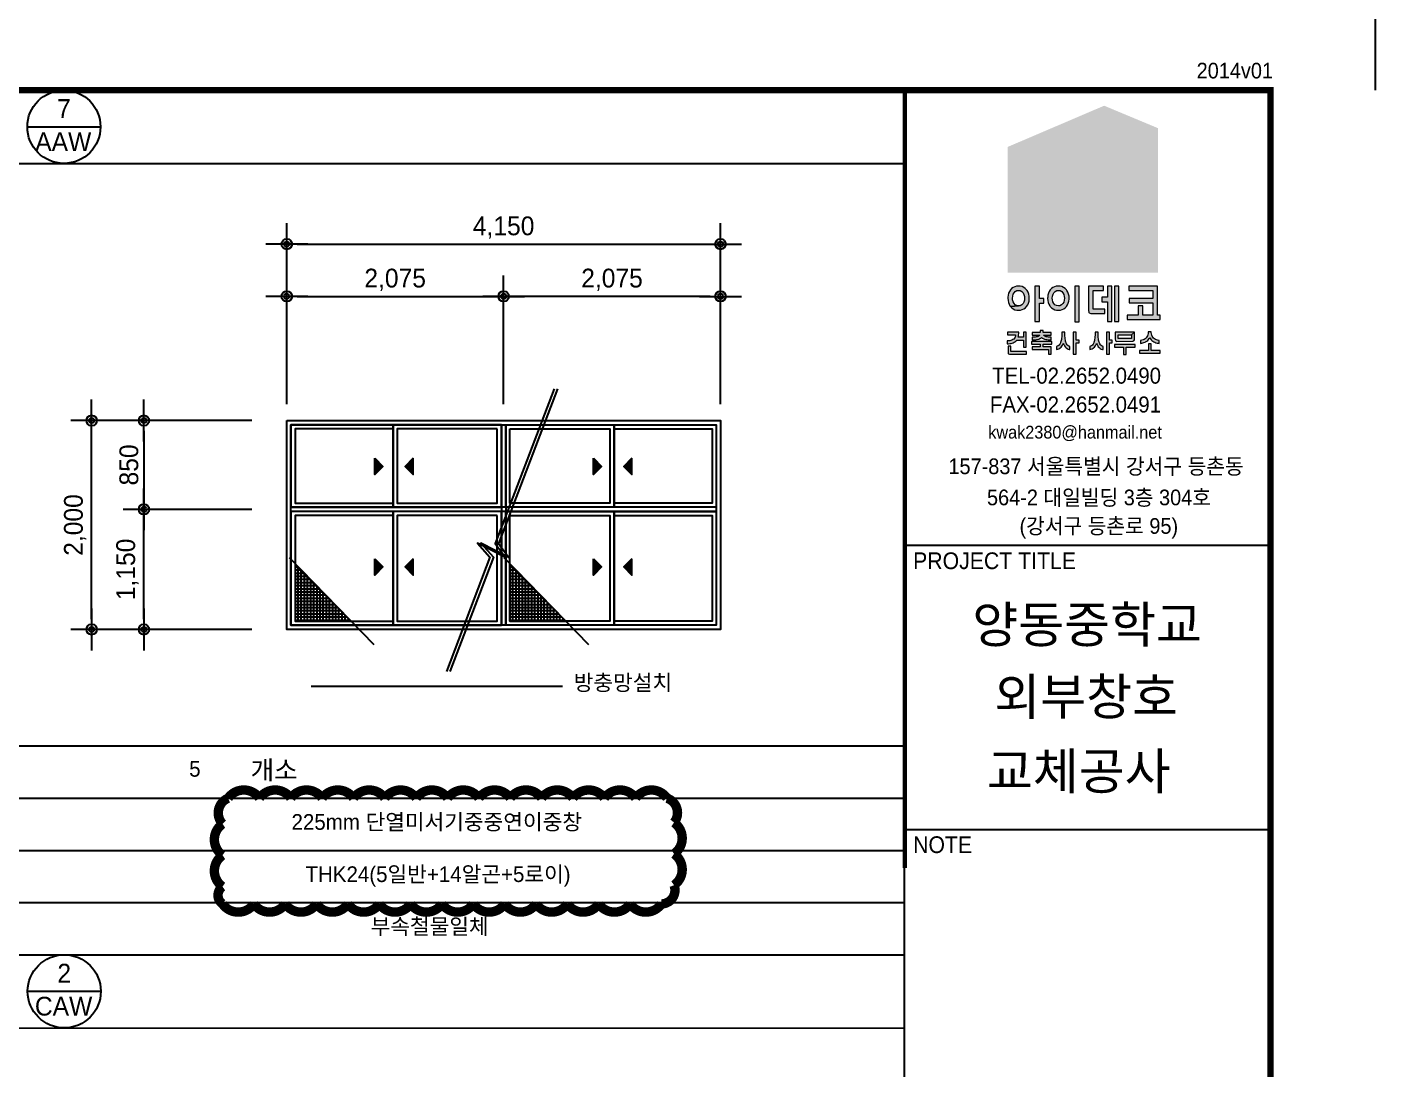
# Model space of a CAD drawing. Header units: millimetres. Extents: x 10934253 to 10976253, y -1872329 to -1812929.
# Drawn here: x 10963354 to 10976253, y -1853199 to -1843223 of the extents above; entities that cross this region are included whole.
import ezdxf
from ezdxf.enums import TextEntityAlignment as Align

# ---------------------------------------------------------------- set-up
doc = ezdxf.new("R2010")
doc.units = ezdxf.units.MM
doc.header["$LTSCALE"] = 50
doc.header["$MEASUREMENT"] = 0
doc.header["$PDSIZE"] = -10
doc.layers.get('0').update_dxf_attribs({"linetype": 'CONTINUOUS'})
doc.layers.get('Defpoints').update_dxf_attribs({"linetype": 'CONTINUOUS'})
doc.layers.add('$TD_AUDIT_GENERATED_(3A5E2)', color=2, linetype='CONTINUOUS', plot=False)
for name, color, linetype in [('$TD_AUDIT_GENERATED_(A0)', 3, 'CONTINUOUS'), ('$TD_AUDIT_GENERATED_(A3)', 4, 'CONTINUOUS'), ('DIM', 3, 'CONTINUOUS'), ('ELE', 6, 'CONTINUOUS'), ('HAT', 8, 'CONTINUOUS'), ('TEX', 3, 'CONTINUOUS'), ('WAL', 3, 'CONTINUOUS'), ('WID', 4, 'CONTINUOUS')]:
    doc.layers.add(name, color=color, linetype=linetype)
doc.styles.add('$TD_AUDIT_GENERATED_(3A)', font='H2GTRE.TTF')
doc.styles.add('$TD_AUDIT_GENERATED_(A1)', font='')
doc.styles.get('$TD_AUDIT_GENERATED_(A1)').set_extended_font_data('08SeoulNamsan EB')
doc.dimstyles.new('$TD_AUDIT_GENERATED_(39)', dxfattribs={"dimtxt": 2.5, "dimasz": 1, "dimexe": 2, "dimexo": 1, "dimgap": 1.2, "dimtad": 1, "dimdec": 0, "dimzin": 0, "dimdsep": 46, "dimlunit": 6, "dimtxsty": '$TD_AUDIT_GENERATED_(3A)', "dimblk": 'DIMDOT', "dimcen": 3, "dimclrd": 7, "dimclre": 7, "dimclrt": 4, "dimadec": 0, "dimazin": 0, "dimtfac": 1, "dimtdec": 0, "dimtix": 1, "dimtmove": 2, "dimatfit": 3, "dimldrblk": 'DOT', "dimfxl": 1, "dimtolj": 1, "dimtzin": 0, "dimarcsym": 0})

# ---------------------------------------------------------------- blocks, each defined once
blk = doc.blocks.new('ideco-2014v01')
at = {"layer": '$TD_AUDIT_GENERATED_(A3)'}
for color, points in [(20, [(394.08, 283.52), (384.84, 279.57), (384.84, 270.81), (394.08, 273.23)]), (70, [(399.23, 281.37), (394.08, 283.52), (394.08, 273.23), (399.23, 274.58)]), (50, [(399.23, 274.58), (394.08, 273.23), (384.84, 270.81), (384.84, 267.55), (399.23, 267.55)]), (256, [(386.53, 266.02), (386.39, 266.13), (386.23, 266.2), (386.06, 266.24), (385.89, 266.25), (385.69, 266.24), (385.52, 266.19), (385.36, 266.12), (385.22, 266.01), (385.12, 265.89), (385.02, 265.74), (384.94, 265.57), (384.89, 265.39), (384.87, 265.19), (384.86, 265.09), (384.88, 264.88), (384.92, 264.69), (384.98, 264.52), (385.07, 264.36), (385.12, 264.3), (385.89, 264.35), (385.71, 264.38), (385.56, 264.46), (385.46, 264.58), (385.37, 264.75), (385.32, 264.93), (385.31, 265.09), (385.33, 265.29), (385.38, 265.47), (385.46, 265.6), (385.58, 265.74), (385.74, 265.82), (385.89, 265.84), (386.06, 265.82), (386.21, 265.73), (386.33, 265.6), (386.41, 265.44), (386.46, 265.25), (386.47, 265.09), (386.45, 264.89), (386.4, 264.7), (386.33, 264.58), (386.2, 264.45), (386.04, 264.37), (385.89, 264.35), (385.12, 264.3), (385.24, 264.16), (385.38, 264.06), (385.54, 263.99), (385.72, 263.95), (385.89, 263.94), (386.08, 263.95), (386.25, 264), (386.41, 264.08), (386.55, 264.18), (386.66, 264.3), (386.77, 264.45), (386.84, 264.62), (386.89, 264.8), (386.92, 265), (386.92, 265.09), (386.9, 265.3), (386.87, 265.49), (386.8, 265.66), (386.71, 265.82), (386.66, 265.89)]), (256, [(387.88, 264.63), (388.32, 264.63), (388.32, 265.05), (387.88, 265.05), (387.88, 266.25), (387.45, 266.25), (387.45, 262.86), (387.88, 262.86)]), (256, [(391.69, 266.25), (391.26, 266.25), (391.26, 262.83), (391.69, 262.83)]), (256, [(394.13, 264.04), (393.02, 264.04), (393.02, 265.84), (394.01, 265.84), (394.01, 266.25), (392.58, 266.25), (392.58, 263.94), (392.61, 263.74), (392.64, 263.69), (392.8, 263.63), (392.83, 263.63), (394.13, 263.63)]), (256, [(394.81, 266.25), (394.39, 266.25), (394.39, 265.18), (393.86, 265.18), (393.86, 264.76), (394.39, 264.76), (394.39, 262.86), (394.81, 262.86)]), (256, [(395.5, 266.25), (395.08, 266.25), (395.08, 262.86), (395.5, 262.86)]), (256, [(399.43, 263.47), (399.18, 263.47), (399.18, 266.25), (396.45, 266.25), (396.45, 265.84), (398.75, 265.84), (398.75, 265.08), (396.47, 265.08), (396.47, 264.66), (398.75, 264.66), (398.75, 263.47), (397.78, 263.47), (397.78, 264.37), (397.34, 264.37), (397.34, 263.47), (396.28, 263.47), (396.28, 263.05), (399.43, 263.05)]), (256, [(388.39, 261.45), (388.31, 261.51), (388.29, 261.55), (389.02, 261.55), (389.02, 261.8), (388.26, 261.8), (388.26, 262), (387.95, 262), (387.95, 261.8), (387.19, 261.8), (387.19, 261.55), (387.91, 261.55), (387.86, 261.48), (387.76, 261.43), (387.67, 261.4), (387.58, 261.39), (387.47, 261.37), (387.35, 261.36), (387.22, 261.36), (387.19, 261.36), (387.19, 261.1), (387.32, 261.11), (387.44, 261.11), (387.55, 261.12), (387.65, 261.14), (387.68, 261.14), (387.82, 261.17), (387.93, 261.22), (388.03, 261.27), (388.1, 261.33), (388.1, 261.34), (388.17, 261.27), (388.26, 261.22), (388.37, 261.18), (388.51, 261.14), (388.51, 261.14), (388.61, 261.13), (388.72, 261.11), (388.84, 261.11), (388.97, 261.1), (389.02, 261.1), (389.02, 261.36), (388.88, 261.36), (388.76, 261.37), (388.65, 261.38), (388.55, 261.4), (388.53, 261.4)]), (256, [(398.89, 261.2), (398.81, 261.27), (398.8, 261.28), (398.73, 261.36), (398.67, 261.46), (398.63, 261.56), (398.6, 261.68), (398.59, 261.81), (398.59, 261.86), (398.29, 261.86), (398.28, 261.72), (398.26, 261.6), (398.22, 261.49), (398.17, 261.39), (398.1, 261.3), (398.08, 261.28), (398, 261.21), (397.91, 261.15), (397.8, 261.11), (397.69, 261.08), (397.56, 261.05), (397.55, 261.05), (397.55, 260.77), (397.67, 260.78), (397.78, 260.81), (397.89, 260.85), (397.99, 260.89), (398.05, 260.92), (398.15, 260.98), (398.25, 261.06), (398.33, 261.14), (398.4, 261.23), (398.44, 261.31), (398.5, 261.21), (398.57, 261.12), (398.65, 261.04), (398.75, 260.97), (398.83, 260.92), (398.93, 260.87), (399.03, 260.83), (399.15, 260.8), (399.26, 260.78), (399.33, 260.77), (399.33, 261.05), (399.2, 261.07), (399.09, 261.11), (398.98, 261.15)]), (256, [(386.63, 261.85), (386.36, 261.85), (386.36, 261.35), (385.86, 261.35), (385.89, 261.45), (385.9, 261.58), (385.91, 261.71), (385.91, 261.85), (384.83, 261.85), (384.83, 261.59), (385.61, 261.59), (385.6, 261.47), (385.57, 261.35), (385.51, 261.26), (385.43, 261.18), (385.35, 261.13), (385.26, 261.09), (385.16, 261.05), (385.04, 261.02), (384.91, 261.01), (384.8, 261), (384.8, 260.72), (384.94, 260.73), (385.06, 260.75), (385.18, 260.77), (385.29, 260.8), (385.39, 260.83), (385.48, 260.88), (385.53, 260.91), (385.62, 260.97), (385.7, 261.05), (385.73, 261.09), (386.36, 261.09), (386.36, 260.41), (386.63, 260.41)]), (256, [(389.09, 260.94), (387.12, 260.94), (387.12, 260.68), (387.97, 260.68), (387.97, 260.44), (387.19, 260.44), (387.19, 260.18), (388.74, 260.18), (388.74, 259.72), (389.02, 259.72), (389.02, 260.44), (388.23, 260.44), (388.23, 260.68), (389.09, 260.68)]), (256, [(390.37, 261.09), (390.35, 261.2), (390.34, 261.33), (390.33, 261.46), (390.32, 261.61), (390.32, 261.76), (390.32, 261.85), (390.03, 261.85), (390.03, 261.69), (390.03, 261.54), (390.02, 261.4), (390, 261.27), (389.99, 261.15), (389.97, 261.04), (389.94, 260.94), (389.91, 260.85), (389.9, 260.81), (389.84, 260.69), (389.77, 260.6), (389.68, 260.53), (389.59, 260.49), (389.53, 260.47), (389.53, 260.17), (389.64, 260.2), (389.74, 260.24), (389.84, 260.3), (389.88, 260.34), (389.97, 260.42), (390.04, 260.51), (390.1, 260.61), (390.15, 260.73), (390.17, 260.77), (390.22, 260.65), (390.28, 260.54), (390.34, 260.44), (390.42, 260.36), (390.44, 260.34), (390.53, 260.27), (390.63, 260.22), (390.74, 260.18), (390.81, 260.17), (390.81, 260.47), (390.71, 260.5), (390.62, 260.56), (390.54, 260.64), (390.48, 260.74), (390.45, 260.81), (390.42, 260.89), (390.39, 260.99)]), (256, [(391.4, 260.83), (391.68, 260.83), (391.68, 261.09), (391.4, 261.09), (391.4, 261.85), (391.13, 261.85), (391.13, 259.72), (391.4, 259.72)]), (256, [(393.63, 260.81), (393.6, 260.89), (393.57, 260.99), (393.55, 261.09), (393.53, 261.2), (393.52, 261.33), (393.51, 261.46), (393.5, 261.61), (393.5, 261.76), (393.5, 261.85), (393.21, 261.85), (393.21, 261.69), (393.21, 261.54), (393.2, 261.4), (393.18, 261.27), (393.17, 261.15), (393.15, 261.04), (393.12, 260.94), (393.1, 260.85), (393.08, 260.81), (393.02, 260.69), (392.95, 260.6), (392.87, 260.53), (392.77, 260.49), (392.71, 260.47), (392.71, 260.17), (392.82, 260.2), (392.92, 260.24), (393.02, 260.3), (393.06, 260.34), (393.15, 260.42), (393.22, 260.51), (393.28, 260.61), (393.34, 260.73), (393.35, 260.77), (393.4, 260.65), (393.46, 260.54), (393.52, 260.44), (393.6, 260.36), (393.62, 260.34), (393.71, 260.27), (393.81, 260.22), (393.92, 260.18), (393.99, 260.17), (393.99, 260.47), (393.89, 260.5), (393.8, 260.56), (393.72, 260.64), (393.66, 260.74)]), (256, [(394.58, 260.83), (394.86, 260.83), (394.86, 261.09), (394.58, 261.09), (394.58, 261.85), (394.31, 261.85), (394.31, 259.72), (394.58, 259.72)]), (256, [(397.04, 260.67), (395.07, 260.67), (395.07, 260.41), (395.92, 260.41), (395.92, 259.71), (396.19, 259.71), (396.19, 260.41), (397.04, 260.41)]), (256, [(396.97, 261.85), (396.7, 261.59), (396.7, 261.22), (395.41, 261.22), (395.41, 261.59), (396.7, 261.59), (396.97, 261.85), (395.14, 261.85), (395.14, 261.16), (395.16, 261.04), (395.18, 261.01), (395.28, 260.96), (395.3, 260.96), (396.81, 260.97), (396.92, 261), (396.93, 261.01), (396.97, 261.11), (396.97, 261.16)]), (256, [(399.43, 260.1), (398.57, 260.1), (398.57, 260.73), (398.31, 260.73), (398.31, 260.1), (397.46, 260.1), (397.46, 259.84), (399.43, 259.84)]), (256, [(386.65, 260), (385.16, 260), (385.16, 260.5), (384.89, 260.5), (384.89, 259.93), (384.91, 259.8), (384.93, 259.78), (385.03, 259.74), (385.05, 259.74), (386.65, 259.74)])]:
    blk.add_hatch(color=color, dxfattribs=at).paths.add_polyline_path(points)
h = blk.add_hatch(color=256, dxfattribs=at)
h.paths.add_polyline_path([(390.47, 264.3), (390.57, 264.45), (390.65, 264.62), (390.7, 264.8), (390.73, 265), (390.73, 265.09), (390.72, 265.3), (390.68, 265.49), (390.61, 265.66), (390.52, 265.82), (390.47, 265.89), (390.35, 266.02), (390.2, 266.13), (390.04, 266.2), (389.87, 266.24), (389.7, 266.25), (389.5, 266.24), (389.33, 266.19), (389.17, 266.12), (389.03, 266.01), (388.93, 265.89), (388.83, 265.74), (388.75, 265.57), (388.7, 265.39), (388.68, 265.19), (388.67, 265.09), (388.69, 264.88), (388.73, 264.69), (388.79, 264.52), (388.88, 264.36), (388.93, 264.3), (389.05, 264.16), (389.19, 264.06), (389.35, 263.99), (389.53, 263.95), (389.7, 263.94), (389.89, 263.95), (390.06, 264), (390.22, 264.08), (390.36, 264.18)])
h.paths.add_polyline_path([(389.85, 264.37), (389.7, 264.35), (389.52, 264.38), (389.37, 264.46), (389.27, 264.58), (389.18, 264.75), (389.13, 264.93), (389.12, 265.09), (389.14, 265.29), (389.19, 265.47), (389.27, 265.6), (389.39, 265.74), (389.55, 265.82), (389.7, 265.84), (389.87, 265.82), (390.02, 265.73), (390.14, 265.6), (390.22, 265.44), (390.27, 265.25), (390.29, 265.09), (390.27, 264.89), (390.21, 264.7), (390.14, 264.58), (390.01, 264.45)], flags=16)
at = {"layer": '$TD_AUDIT_GENERATED_(A3)', "color": 7, "lineweight": 0}
for p, q in [((385.02, 265.74), (384.94, 265.57)), ((385.12, 265.89), (385.02, 265.74)), ((385.22, 266.01), (385.12, 265.89)), ((385.36, 266.12), (385.22, 266.01)), ((385.52, 266.19), (385.36, 266.12)), ((385.46, 265.6), (385.58, 265.74)), ((385.69, 266.24), (385.52, 266.19)), ((385.58, 265.74), (385.74, 265.82)), ((385.89, 266.25), (385.69, 266.24)), ((385.74, 265.82), (385.89, 265.84)), ((386.06, 266.24), (385.89, 266.25)), ((385.89, 265.84), (386.06, 265.82)), ((386.23, 266.2), (386.06, 266.24)), ((386.06, 265.82), (386.21, 265.73)), ((386.21, 265.73), (386.33, 265.6)), ((386.39, 266.13), (386.23, 266.2)), ((386.53, 266.02), (386.39, 266.13)), ((386.66, 265.89), (386.53, 266.02)), ((386.71, 265.82), (386.66, 265.89)), ((386.8, 265.66), (386.71, 265.82)), ((387.88, 266.25), (387.45, 266.25)), ((387.45, 266.25), (387.45, 262.86)), ((387.88, 265.05), (387.88, 266.25)), ((388.83, 265.74), (388.75, 265.57)), ((388.93, 265.89), (388.83, 265.74)), ((389.03, 266.01), (388.93, 265.89)), ((389.17, 266.12), (389.03, 266.01)), ((389.33, 266.19), (389.17, 266.12)), ((389.27, 265.6), (389.39, 265.74)), ((389.5, 266.24), (389.33, 266.19)), ((389.39, 265.74), (389.55, 265.82)), ((389.7, 266.25), (389.5, 266.24)), ((389.55, 265.82), (389.7, 265.84)), ((389.87, 266.24), (389.7, 266.25)), ((389.7, 265.84), (389.87, 265.82)), ((390.04, 266.2), (389.87, 266.24)), ((389.87, 265.82), (390.02, 265.73)), ((390.02, 265.73), (390.14, 265.6)), ((390.2, 266.13), (390.04, 266.2)), ((390.35, 266.02), (390.2, 266.13)), ((390.47, 265.89), (390.35, 266.02)), ((390.52, 265.82), (390.47, 265.89)), ((390.61, 265.66), (390.52, 265.82)), ((391.69, 266.25), (391.26, 266.25)), ((391.26, 266.25), (391.26, 262.83)), ((391.69, 262.83), (391.69, 266.25)), ((394.01, 266.25), (392.58, 266.25)), ((392.58, 266.25), (392.58, 263.94)), ((393.02, 264.04), (393.02, 265.84)), ((393.02, 265.84), (394.01, 265.84)), ((394.01, 265.84), (394.01, 266.25)), ((394.81, 266.25), (394.39, 266.25)), ((394.39, 266.25), (394.39, 265.18)), ((394.81, 262.86), (394.81, 266.25)), ((395.5, 266.25), (395.08, 266.25)), ((395.08, 266.25), (395.08, 262.86)), ((395.5, 262.86), (395.5, 266.25)), ((399.18, 266.25), (396.45, 266.25)), ((396.45, 266.25), (396.45, 265.84)), ((396.45, 265.84), (398.75, 265.84)), ((398.75, 265.84), (398.75, 265.08)), ((399.18, 263.47), (399.18, 266.25)), ((384.87, 265.19), (384.86, 265.09)), ((384.86, 265.09), (384.88, 264.88)), ((384.89, 265.39), (384.87, 265.19)), ((384.88, 264.88), (384.92, 264.69)), ((384.94, 265.57), (384.89, 265.39)), ((384.92, 264.69), (384.98, 264.52)), ((384.98, 264.52), (385.07, 264.36)), ((385.31, 265.09), (385.33, 265.29)), ((385.32, 264.93), (385.31, 265.09)), ((385.37, 264.75), (385.32, 264.93)), ((385.33, 265.29), (385.38, 265.47)), ((385.46, 264.58), (385.37, 264.75)), ((385.38, 265.47), (385.46, 265.6)), ((385.56, 264.46), (385.46, 264.58)), ((385.71, 264.38), (385.56, 264.46)), ((386.2, 264.45), (386.04, 264.37)), ((386.33, 264.58), (386.2, 264.45)), ((386.33, 265.6), (386.41, 265.44)), ((386.4, 264.7), (386.33, 264.58)), ((386.45, 264.89), (386.4, 264.7)), ((386.41, 265.44), (386.46, 265.25)), ((386.47, 265.09), (386.45, 264.89)), ((386.46, 265.25), (386.47, 265.09)), ((386.66, 264.3), (386.77, 264.45)), ((386.77, 264.45), (386.84, 264.62)), ((386.87, 265.49), (386.8, 265.66)), ((386.84, 264.62), (386.89, 264.8)), ((386.9, 265.3), (386.87, 265.49)), ((386.89, 264.8), (386.92, 265)), ((386.92, 265.09), (386.9, 265.3)), ((386.92, 265), (386.92, 265.09)), ((388.32, 265.05), (387.88, 265.05)), ((387.88, 262.86), (387.88, 264.63)), ((387.88, 264.63), (388.32, 264.63)), ((388.32, 264.63), (388.32, 265.05)), ((388.68, 265.19), (388.67, 265.09)), ((388.67, 265.09), (388.69, 264.88)), ((388.7, 265.39), (388.68, 265.19)), ((388.69, 264.88), (388.73, 264.69)), ((388.75, 265.57), (388.7, 265.39)), ((388.73, 264.69), (388.79, 264.52)), ((388.79, 264.52), (388.88, 264.36)), ((389.12, 265.09), (389.14, 265.29)), ((389.13, 264.93), (389.12, 265.09)), ((389.18, 264.75), (389.13, 264.93)), ((389.14, 265.29), (389.19, 265.47)), ((389.27, 264.58), (389.18, 264.75)), ((389.19, 265.47), (389.27, 265.6)), ((389.37, 264.46), (389.27, 264.58)), ((389.52, 264.38), (389.37, 264.46)), ((390.01, 264.45), (389.85, 264.37)), ((390.14, 264.58), (390.01, 264.45)), ((390.14, 265.6), (390.22, 265.44)), ((390.21, 264.7), (390.14, 264.58)), ((390.27, 264.89), (390.21, 264.7)), ((390.22, 265.44), (390.27, 265.25)), ((390.27, 265.25), (390.29, 265.09)), ((390.29, 265.09), (390.27, 264.89)), ((390.47, 264.3), (390.57, 264.45)), ((390.57, 264.45), (390.65, 264.62)), ((390.68, 265.49), (390.61, 265.66)), ((390.65, 264.62), (390.7, 264.8)), ((390.72, 265.3), (390.68, 265.49)), ((390.7, 264.8), (390.73, 265)), ((390.73, 265.09), (390.72, 265.3)), ((390.73, 265), (390.73, 265.09)), ((394.39, 265.18), (393.86, 265.18)), ((393.86, 265.18), (393.86, 264.76)), ((393.86, 264.76), (394.39, 264.76)), ((394.39, 264.76), (394.39, 262.86)), ((398.75, 265.08), (396.47, 265.08)), ((396.47, 265.08), (396.47, 264.66)), ((396.47, 264.66), (398.75, 264.66)), ((398.75, 264.66), (398.75, 263.47)), ((385.07, 264.36), (385.12, 264.3)), ((385.89, 264.35), (385.12, 264.3)), ((385.12, 264.3), (385.89, 264.35)), ((385.12, 264.3), (385.24, 264.16)), ((385.24, 264.16), (385.38, 264.06)), ((385.38, 264.06), (385.54, 263.99)), ((385.54, 263.99), (385.72, 263.95)), ((385.89, 264.35), (385.71, 264.38)), ((385.72, 263.95), (385.89, 263.94)), ((386.04, 264.37), (385.89, 264.35)), ((385.89, 263.94), (386.08, 263.95)), ((386.08, 263.95), (386.25, 264)), ((386.25, 264), (386.41, 264.08)), ((386.41, 264.08), (386.55, 264.18)), ((386.55, 264.18), (386.66, 264.3)), ((388.88, 264.36), (388.93, 264.3)), ((388.93, 264.3), (389.05, 264.16)), ((389.05, 264.16), (389.19, 264.06)), ((389.19, 264.06), (389.35, 263.99)), ((389.35, 263.99), (389.53, 263.95)), ((389.7, 264.35), (389.52, 264.38)), ((389.53, 263.95), (389.7, 263.94)), ((389.85, 264.37), (389.7, 264.35)), ((389.7, 263.94), (389.89, 263.95)), ((389.89, 263.95), (390.06, 264)), ((390.06, 264), (390.22, 264.08)), ((390.22, 264.08), (390.36, 264.18)), ((390.36, 264.18), (390.47, 264.3)), ((392.58, 263.94), (392.61, 263.74)), ((392.61, 263.74), (392.64, 263.69)), ((392.64, 263.69), (392.8, 263.63)), ((392.8, 263.63), (392.83, 263.63)), ((392.83, 263.63), (394.13, 263.63)), ((394.13, 264.04), (393.02, 264.04)), ((394.13, 263.63), (394.13, 264.04)), ((397.34, 263.47), (396.28, 263.47)), ((396.28, 263.47), (396.28, 263.05)), ((397.78, 264.37), (397.34, 264.37)), ((397.34, 264.37), (397.34, 263.47)), ((397.78, 263.47), (397.78, 264.37)), ((398.75, 263.47), (397.78, 263.47)), ((399.43, 263.47), (399.18, 263.47)), ((399.43, 263.05), (399.43, 263.47)), ((387.45, 262.86), (387.88, 262.86)), ((388.26, 262), (387.95, 262)), ((387.95, 262), (387.95, 261.8)), ((388.26, 261.8), (388.26, 262)), ((391.26, 262.83), (391.69, 262.83)), ((394.39, 262.86), (394.81, 262.86)), ((395.08, 262.86), (395.5, 262.86)), ((396.28, 263.05), (399.43, 263.05)), ((398.29, 261.86), (398.28, 261.72)), ((398.59, 261.86), (398.29, 261.86)), ((398.59, 261.81), (398.59, 261.86)), ((384.91, 261.01), (384.8, 261)), ((384.8, 261), (384.8, 260.72)), ((384.8, 260.72), (384.94, 260.73)), ((385.91, 261.85), (384.83, 261.85)), ((384.83, 261.85), (384.83, 261.59)), ((384.83, 261.59), (385.61, 261.59)), ((385.04, 261.02), (384.91, 261.01)), ((384.94, 260.73), (385.06, 260.75)), ((385.16, 261.05), (385.04, 261.02)), ((385.06, 260.75), (385.18, 260.77)), ((385.26, 261.09), (385.16, 261.05)), ((385.18, 260.77), (385.29, 260.8)), ((385.35, 261.13), (385.26, 261.09)), ((385.29, 260.8), (385.39, 260.83)), ((385.43, 261.18), (385.35, 261.13)), ((385.39, 260.83), (385.48, 260.88)), ((385.51, 261.26), (385.43, 261.18)), ((385.48, 260.88), (385.53, 260.91)), ((385.57, 261.35), (385.51, 261.26)), ((385.53, 260.91), (385.62, 260.97)), ((385.6, 261.47), (385.57, 261.35)), ((385.61, 261.59), (385.6, 261.47)), ((385.62, 260.97), (385.7, 261.05)), ((385.7, 261.05), (385.73, 261.09)), ((385.73, 261.09), (386.36, 261.09)), ((385.86, 261.35), (385.89, 261.45)), ((386.36, 261.35), (385.86, 261.35)), ((385.89, 261.45), (385.9, 261.58)), ((385.9, 261.58), (385.91, 261.71)), ((385.91, 261.71), (385.91, 261.85)), ((386.63, 261.85), (386.36, 261.85)), ((386.36, 261.85), (386.36, 261.35)), ((386.36, 261.09), (386.36, 260.41)), ((386.63, 260.41), (386.63, 261.85)), ((389.09, 260.94), (387.12, 260.94)), ((387.12, 260.94), (387.12, 260.68)), ((387.12, 260.68), (387.97, 260.68)), ((387.95, 261.8), (387.19, 261.8)), ((387.19, 261.8), (387.19, 261.55)), ((387.19, 261.55), (387.91, 261.55)), ((387.22, 261.36), (387.19, 261.36)), ((387.19, 261.36), (387.19, 261.1)), ((387.19, 261.1), (387.32, 261.11)), ((387.35, 261.36), (387.22, 261.36)), ((387.32, 261.11), (387.44, 261.11)), ((387.47, 261.37), (387.35, 261.36)), ((387.44, 261.11), (387.55, 261.12)), ((387.58, 261.39), (387.47, 261.37)), ((387.55, 261.12), (387.65, 261.14)), ((387.67, 261.4), (387.58, 261.39)), ((387.65, 261.14), (387.68, 261.14)), ((387.76, 261.43), (387.67, 261.4)), ((387.68, 261.14), (387.82, 261.17)), ((387.86, 261.48), (387.76, 261.43)), ((387.82, 261.17), (387.93, 261.22)), ((387.91, 261.55), (387.86, 261.48)), ((387.93, 261.22), (388.03, 261.27)), ((387.97, 260.68), (387.97, 260.44)), ((388.03, 261.27), (388.1, 261.33)), ((388.1, 261.34), (388.17, 261.27)), ((388.1, 261.33), (388.1, 261.34)), ((388.17, 261.27), (388.26, 261.22)), ((388.23, 260.44), (388.23, 260.68)), ((388.23, 260.68), (389.09, 260.68)), ((389.02, 261.8), (388.26, 261.8)), ((388.26, 261.22), (388.37, 261.18)), ((388.31, 261.51), (388.29, 261.55)), ((388.29, 261.55), (389.02, 261.55)), ((388.39, 261.45), (388.31, 261.51)), ((388.37, 261.18), (388.51, 261.14)), ((388.53, 261.4), (388.39, 261.45)), ((388.51, 261.14), (388.51, 261.14)), ((388.51, 261.14), (388.61, 261.13)), ((388.55, 261.4), (388.53, 261.4)), ((388.65, 261.38), (388.55, 261.4)), ((388.61, 261.13), (388.72, 261.11)), ((388.76, 261.37), (388.65, 261.38)), ((388.72, 261.11), (388.84, 261.11)), ((388.88, 261.36), (388.76, 261.37)), ((388.84, 261.11), (388.97, 261.1)), ((389.02, 261.36), (388.88, 261.36)), ((388.97, 261.1), (389.02, 261.1)), ((389.02, 261.55), (389.02, 261.8)), ((389.02, 261.1), (389.02, 261.36)), ((389.09, 260.68), (389.09, 260.94)), ((389.77, 260.6), (389.68, 260.53)), ((389.84, 260.69), (389.77, 260.6)), ((389.9, 260.81), (389.84, 260.69)), ((389.91, 260.85), (389.9, 260.81)), ((389.94, 260.94), (389.91, 260.85)), ((389.97, 261.04), (389.94, 260.94)), ((389.99, 261.15), (389.97, 261.04)), ((390, 261.27), (389.99, 261.15)), ((390.02, 261.4), (390, 261.27)), ((390.03, 261.54), (390.02, 261.4)), ((390.32, 261.85), (390.03, 261.85)), ((390.03, 261.85), (390.03, 261.69)), ((390.03, 261.69), (390.03, 261.54)), ((390.04, 260.51), (390.1, 260.61)), ((390.1, 260.61), (390.15, 260.73)), ((390.15, 260.73), (390.17, 260.77)), ((390.17, 260.77), (390.22, 260.65)), ((390.22, 260.65), (390.28, 260.54)), ((390.32, 261.76), (390.32, 261.85)), ((390.32, 261.61), (390.32, 261.76)), ((390.33, 261.46), (390.32, 261.61)), ((390.34, 261.33), (390.33, 261.46)), ((390.35, 261.2), (390.34, 261.33)), ((390.37, 261.09), (390.35, 261.2)), ((390.39, 260.99), (390.37, 261.09)), ((390.42, 260.89), (390.39, 260.99)), ((390.45, 260.81), (390.42, 260.89)), ((390.48, 260.74), (390.45, 260.81)), ((390.54, 260.64), (390.48, 260.74)), ((390.62, 260.56), (390.54, 260.64)), ((391.4, 261.85), (391.13, 261.85)), ((391.13, 261.85), (391.13, 259.72)), ((391.4, 261.09), (391.4, 261.85)), ((391.68, 261.09), (391.4, 261.09)), ((391.4, 259.72), (391.4, 260.83)), ((391.4, 260.83), (391.68, 260.83)), ((391.68, 260.83), (391.68, 261.09)), ((392.95, 260.6), (392.87, 260.53)), ((393.02, 260.69), (392.95, 260.6)), ((393.08, 260.81), (393.02, 260.69)), ((393.1, 260.85), (393.08, 260.81)), ((393.12, 260.94), (393.1, 260.85)), ((393.15, 261.04), (393.12, 260.94)), ((393.17, 261.15), (393.15, 261.04)), ((393.18, 261.27), (393.17, 261.15)), ((393.2, 261.4), (393.18, 261.27)), ((393.21, 261.54), (393.2, 261.4)), ((393.5, 261.85), (393.21, 261.85)), ((393.21, 261.85), (393.21, 261.69)), ((393.21, 261.69), (393.21, 261.54)), ((393.22, 260.51), (393.28, 260.61)), ((393.28, 260.61), (393.34, 260.73)), ((393.34, 260.73), (393.35, 260.77)), ((393.35, 260.77), (393.4, 260.65)), ((393.4, 260.65), (393.46, 260.54)), ((393.5, 261.76), (393.5, 261.85)), ((393.5, 261.61), (393.5, 261.76)), ((393.51, 261.46), (393.5, 261.61)), ((393.52, 261.33), (393.51, 261.46)), ((393.53, 261.2), (393.52, 261.33)), ((393.55, 261.09), (393.53, 261.2)), ((393.57, 260.99), (393.55, 261.09)), ((393.6, 260.89), (393.57, 260.99)), ((393.63, 260.81), (393.6, 260.89)), ((393.66, 260.74), (393.63, 260.81)), ((393.72, 260.64), (393.66, 260.74)), ((393.8, 260.56), (393.72, 260.64)), ((394.58, 261.85), (394.31, 261.85)), ((394.31, 261.85), (394.31, 259.72)), ((394.58, 261.09), (394.58, 261.85)), ((394.86, 261.09), (394.58, 261.09)), ((394.58, 259.72), (394.58, 260.83)), ((394.58, 260.83), (394.86, 260.83)), ((394.86, 260.83), (394.86, 261.09)), ((397.04, 260.67), (395.07, 260.67)), ((395.07, 260.67), (395.07, 260.41)), ((396.97, 261.85), (395.14, 261.85)), ((395.14, 261.85), (395.14, 261.16)), ((395.14, 261.16), (395.16, 261.04)), ((395.16, 261.04), (395.18, 261.01)), ((395.18, 261.01), (395.28, 260.96)), ((395.28, 260.96), (395.3, 260.96)), ((395.3, 260.96), (396.81, 260.97)), ((395.41, 261.22), (395.41, 261.59)), ((395.41, 261.59), (396.7, 261.59)), ((396.7, 261.22), (395.41, 261.22)), ((396.7, 261.59), (396.97, 261.85)), ((396.97, 261.85), (396.7, 261.59)), ((396.7, 261.59), (396.7, 261.22)), ((396.81, 260.97), (396.92, 261)), ((396.92, 261), (396.93, 261.01)), ((396.93, 261.01), (396.97, 261.11)), ((396.97, 261.16), (396.97, 261.85)), ((396.97, 261.11), (396.97, 261.16)), ((397.04, 260.41), (397.04, 260.67)), ((397.56, 261.05), (397.55, 261.05)), ((397.55, 261.05), (397.55, 260.77)), ((397.55, 260.77), (397.67, 260.78)), ((397.69, 261.08), (397.56, 261.05)), ((397.67, 260.78), (397.78, 260.81)), ((397.8, 261.11), (397.69, 261.08)), ((397.78, 260.81), (397.89, 260.85)), ((397.91, 261.15), (397.8, 261.11)), ((397.89, 260.85), (397.99, 260.89)), ((398, 261.21), (397.91, 261.15)), ((397.99, 260.89), (398.05, 260.92)), ((398.08, 261.28), (398, 261.21)), ((398.05, 260.92), (398.15, 260.98)), ((398.1, 261.3), (398.08, 261.28)), ((398.17, 261.39), (398.1, 261.3)), ((398.15, 260.98), (398.25, 261.06)), ((398.22, 261.49), (398.17, 261.39)), ((398.26, 261.6), (398.22, 261.49)), ((398.25, 261.06), (398.33, 261.14)), ((398.28, 261.72), (398.26, 261.6)), ((398.57, 260.73), (398.31, 260.73)), ((398.31, 260.73), (398.31, 260.1)), ((398.33, 261.14), (398.4, 261.23)), ((398.4, 261.23), (398.44, 261.31)), ((398.44, 261.31), (398.5, 261.21)), ((398.5, 261.21), (398.57, 261.12)), ((398.57, 261.12), (398.65, 261.04)), ((398.57, 260.1), (398.57, 260.73)), ((398.6, 261.68), (398.59, 261.81)), ((398.63, 261.56), (398.6, 261.68)), ((398.67, 261.46), (398.63, 261.56)), ((398.65, 261.04), (398.75, 260.97)), ((398.73, 261.36), (398.67, 261.46)), ((398.8, 261.28), (398.73, 261.36)), ((398.75, 260.97), (398.83, 260.92)), ((398.81, 261.27), (398.8, 261.28)), ((398.89, 261.2), (398.81, 261.27)), ((398.83, 260.92), (398.93, 260.87)), ((398.98, 261.15), (398.89, 261.2)), ((398.93, 260.87), (399.03, 260.83)), ((399.09, 261.11), (398.98, 261.15)), ((399.03, 260.83), (399.15, 260.8)), ((399.2, 261.07), (399.09, 261.11)), ((399.15, 260.8), (399.26, 260.78)), ((399.33, 261.05), (399.2, 261.07)), ((399.26, 260.78), (399.33, 260.77)), ((399.33, 260.77), (399.33, 261.05)), ((385.16, 260.5), (384.89, 260.5)), ((384.89, 260.5), (384.89, 259.93)), ((384.89, 259.93), (384.91, 259.8)), ((384.91, 259.8), (384.93, 259.78)), ((384.93, 259.78), (385.03, 259.74)), ((385.03, 259.74), (385.05, 259.74)), ((385.05, 259.74), (386.65, 259.74)), ((385.16, 260), (385.16, 260.5)), ((386.65, 260), (385.16, 260)), ((386.36, 260.41), (386.63, 260.41)), ((386.65, 259.74), (386.65, 260)), ((387.97, 260.44), (387.19, 260.44)), ((387.19, 260.44), (387.19, 260.18)), ((387.19, 260.18), (388.74, 260.18)), ((389.02, 260.44), (388.23, 260.44)), ((388.74, 260.18), (388.74, 259.72)), ((388.74, 259.72), (389.02, 259.72)), ((389.02, 259.72), (389.02, 260.44)), ((389.59, 260.49), (389.53, 260.47)), ((389.53, 260.47), (389.53, 260.17)), ((389.53, 260.17), (389.64, 260.2)), ((389.68, 260.53), (389.59, 260.49)), ((389.64, 260.2), (389.74, 260.24)), ((389.74, 260.24), (389.84, 260.3)), ((389.84, 260.3), (389.88, 260.34)), ((389.88, 260.34), (389.97, 260.42)), ((389.97, 260.42), (390.04, 260.51)), ((390.28, 260.54), (390.34, 260.44)), ((390.34, 260.44), (390.42, 260.36)), ((390.42, 260.36), (390.44, 260.34)), ((390.44, 260.34), (390.53, 260.27)), ((390.53, 260.27), (390.63, 260.22)), ((390.71, 260.5), (390.62, 260.56)), ((390.63, 260.22), (390.74, 260.18)), ((390.81, 260.47), (390.71, 260.5)), ((390.74, 260.18), (390.81, 260.17)), ((390.81, 260.17), (390.81, 260.47)), ((391.13, 259.72), (391.4, 259.72)), ((392.77, 260.49), (392.71, 260.47)), ((392.71, 260.47), (392.71, 260.17)), ((392.71, 260.17), (392.82, 260.2)), ((392.87, 260.53), (392.77, 260.49)), ((392.82, 260.2), (392.92, 260.24)), ((392.92, 260.24), (393.02, 260.3)), ((393.02, 260.3), (393.06, 260.34)), ((393.06, 260.34), (393.15, 260.42)), ((393.15, 260.42), (393.22, 260.51)), ((393.46, 260.54), (393.52, 260.44)), ((393.52, 260.44), (393.6, 260.36)), ((393.6, 260.36), (393.62, 260.34)), ((393.62, 260.34), (393.71, 260.27)), ((393.71, 260.27), (393.81, 260.22)), ((393.89, 260.5), (393.8, 260.56)), ((393.81, 260.22), (393.92, 260.18)), ((393.99, 260.47), (393.89, 260.5)), ((393.92, 260.18), (393.99, 260.17)), ((393.99, 260.17), (393.99, 260.47)), ((394.31, 259.72), (394.58, 259.72)), ((395.07, 260.41), (395.92, 260.41)), ((395.92, 260.41), (395.92, 259.71)), ((395.92, 259.71), (396.19, 259.71)), ((396.19, 259.71), (396.19, 260.41)), ((396.19, 260.41), (397.04, 260.41)), ((398.31, 260.1), (397.46, 260.1)), ((397.46, 260.1), (397.46, 259.84)), ((397.46, 259.84), (399.43, 259.84)), ((399.43, 260.1), (398.57, 260.1)), ((399.43, 259.84), (399.43, 260.1))]:
    blk.add_line(p, q, dxfattribs=at)
at = {"layer": '$TD_AUDIT_GENERATED_(A3)', "color": 7}
for p, q in [((375, 241.46), (410, 241.46)), ((375, 214.22), (410, 214.22))]:
    blk.add_line(p, q, dxfattribs=at)
at = {"layer": '$TD_AUDIT_GENERATED_(A3)', "color": 8}
blk.add_lwpolyline([(408, 297), (420, 297), (420, 285)], dxfattribs=at)
blk.add_lwpolyline([(408, 297), (420, 297), (420, 285)], dxfattribs=at)
at = {"layer": '$TD_AUDIT_GENERATED_(A3)', "color": 7, "const_width": 0.6}
blk.add_lwpolyline([(18, 285), (410, 285), (410, 12), (18, 12)], close=True, dxfattribs=at)
at = {"layer": '$TD_AUDIT_GENERATED_(A3)', "color": 3, "const_width": 0.4}
blk.add_lwpolyline([(375, 285), (375, 210.54)], dxfattribs=at)
at = {"layer": '$TD_AUDIT_GENERATED_(A0)', "style": '$TD_AUDIT_GENERATED_(A1)'}
for s, p in [('\\M+3BEE7\\M+3B5BF\\M+3C1DF\\M+3C7D0\\M+3B1B3', (381.47, 232.11)), ('\\M+3BFDC\\M+3BACE\\M+3C3A2\\M+3C8A3', (383.57, 225.2)), ('\\M+3B1B3\\M+3C3BC\\M+3B0F8\\M+3BBE7', (382.87, 218.07))]:
    blk.add_text(s, height=3.5, dxfattribs=at).set_placement(p)
at = {"layer": '$TD_AUDIT_GENERATED_(A3)', "color": 3, "style": '$TD_AUDIT_GENERATED_(A1)', "width": 0.95}
for s, height, p in [('2014v01', 1.5, (410.24, 285.68)), ('TEL-02.2652.0490', 1.535, (399.52, 256.45)), ('FAX-02.2652.0491', 1.535, (399.52, 253.69)), ('kwak2380@hanmail.net', 1.2231, (399.6, 251.29)), ('157-837 \\M+3BCAD\\M+3BFEF\\M+3C6AF\\M+3BAB0\\M+3BDC3 \\M+3B0AD\\M+3BCAD\\M+3B1B8 \\M+3B5EE\\M+3C3CC\\M+3B5BF', 1.5, (407.43, 247.8)), ('564-2 \\M+3B4EB\\M+3C0CF\\M+3BAF4\\M+3B5F9 3\\M+3C3FE 304\\M+3C8A3', 1.5, (404.3, 244.82)), ('(\\M+3B0AD\\M+3BCAD\\M+3B1B8 \\M+3B5EE\\M+3C3CC\\M+3B7CE 95)', 1.5, (401.16, 242.09))]:
    blk.add_text(s, height=height, dxfattribs=at).set_placement(p, align=Align.BOTTOM_RIGHT)
for s, p in [('PROJECT TITLE', (375.8, 239.16)), ('NOTE', (375.8, 211.98))]:
    blk.add_text(s, height=1.6, dxfattribs=at).set_placement(p)
blk = doc.blocks.new('DIMDOT')
at = {"color": 0}
blk.add_line((-2, 0), (2, 0), dxfattribs=at)
for radius in [0.5, 0.25]:
    blk.add_circle((0, 0), radius, dxfattribs=at)
blk = doc.blocks.new('*D56')
at = {"layer": 'Defpoints', "color": 0}
for p in [(10963973, -1846991), (10965605, -1846991), (10965605, -1848991)]:
    blk.add_point(p, dxfattribs=at)
at = {"layer": 'DIM', "color": 7, "lineweight": -2}
for p, q in [((10965505, -1846991), (10963773, -1846991)), ((10963973, -1848891), (10963973, -1847091)), ((10965505, -1848991), (10963773, -1848991))]:
    blk.add_line(p, q, dxfattribs=at)
at = {"layer": 'DIM', "color": 7, "lineweight": -2, "xscale": 100, "yscale": 100, "zscale": 100}
for p, rotation in [((10963973, -1846991), 90), ((10963973, -1848991), 270)]:
    blk.add_blockref('DIMDOT', p, dxfattribs=dict(at, rotation=rotation))
at = {"layer": 'DIM', "color": 4, "insert": (10963815, -1847991), "char_height": 180, "attachment_point": 5, "rotation": 90, "style": '$TD_AUDIT_GENERATED_(3A)'}
blk.add_mtext('\\A1;2,000', dxfattribs=at)
blk = doc.blocks.new('_DOT')
at = {"color": 0, "linetype": 'ByBlock'}
blk.add_line((-0.5, 0), (-1, 0), dxfattribs=at)
at = {"color": 0, "linetype": 'ByBlock', "const_width": 0.5}
blk.add_lwpolyline([(-0.25, 0, 1), (0.25, 0, 1)], format="xyb", close=True, dxfattribs=at)
blk = doc.blocks.new('*D57')
at = {"layer": 'Defpoints', "color": 0}
for p in [(10965605, -1846991), (10964473, -1847841), (10965605, -1847841)]:
    blk.add_point(p, dxfattribs=at)
at = {"layer": 'DIM', "color": 7, "lineweight": -2}
for p, q in [((10965505, -1846991), (10964273, -1846991)), ((10964473, -1847091), (10964473, -1847741)), ((10965505, -1847841), (10964273, -1847841))]:
    blk.add_line(p, q, dxfattribs=at)
at = {"layer": 'DIM', "color": 7, "lineweight": -2, "xscale": 100, "yscale": 100, "zscale": 100}
for p, rotation in [((10964473, -1846991), 90), ((10964473, -1847841), 270)]:
    blk.add_blockref('DIMDOT', p, dxfattribs=dict(at, rotation=rotation))
at = {"layer": 'DIM', "color": 4, "insert": (10964330, -1847416), "char_height": 180, "attachment_point": 5, "rotation": 90, "style": '$TD_AUDIT_GENERATED_(3A)'}
blk.add_mtext('\\A1;850', dxfattribs=at)
blk = doc.blocks.new('*D58')
at = {"layer": 'Defpoints', "color": 0}
for p in [(10964473, -1847841), (10965605, -1847841), (10965605, -1848991)]:
    blk.add_point(p, dxfattribs=at)
at = {"layer": 'DIM', "color": 7, "lineweight": -2}
for p, q in [((10965505, -1847841), (10964273, -1847841)), ((10964473, -1848891), (10964473, -1847941)), ((10965505, -1848991), (10964273, -1848991))]:
    blk.add_line(p, q, dxfattribs=at)
at = {"layer": 'DIM', "color": 7, "lineweight": -2, "xscale": 100, "yscale": 100, "zscale": 100}
for p, rotation in [((10964473, -1847841), 90), ((10964473, -1848991), 270)]:
    blk.add_blockref('DIMDOT', p, dxfattribs=dict(at, rotation=rotation))
at = {"layer": 'DIM', "color": 4, "insert": (10964315, -1848416), "char_height": 180, "attachment_point": 5, "rotation": 90, "style": '$TD_AUDIT_GENERATED_(3A)'}
blk.add_mtext('\\A1;1,150', dxfattribs=at)
blk = doc.blocks.new('*D59')
at = {"layer": 'Defpoints', "color": 0}
for p in [(10969990, -1845302), (10965840, -1846934), (10969990, -1846934)]:
    blk.add_point(p, dxfattribs=at)
at = {"layer": 'DIM', "color": 7, "lineweight": -2}
for p, q in [((10965840, -1846834), (10965840, -1845102)), ((10969990, -1846834), (10969990, -1845102)), ((10965940, -1845302), (10969890, -1845302))]:
    blk.add_line(p, q, dxfattribs=at)
at = {"layer": 'DIM', "color": 7, "lineweight": -2, "xscale": 100, "yscale": 100, "zscale": 100, "rotation": 180}
blk.add_blockref('DIMDOT', (10965840, -1845302), dxfattribs=at)
at = {"layer": 'DIM', "color": 7, "lineweight": -2, "xscale": 100, "yscale": 100, "zscale": 100}
blk.add_blockref('DIMDOT', (10969990, -1845302), dxfattribs=at)
at = {"layer": 'DIM', "color": 4, "insert": (10967915, -1845144), "char_height": 180, "attachment_point": 5, "style": '$TD_AUDIT_GENERATED_(3A)'}
blk.add_mtext('\\A1;4,150', dxfattribs=at)
blk = doc.blocks.new('*D60')
at = {"layer": 'Defpoints', "color": 0}
for p in [(10967915, -1845802), (10967915, -1846934), (10969990, -1846934)]:
    blk.add_point(p, dxfattribs=at)
at = {"layer": 'DIM', "color": 7, "lineweight": -2}
for p, q in [((10967915, -1846834), (10967915, -1845602)), ((10969990, -1846834), (10969990, -1845602)), ((10969890, -1845802), (10968015, -1845802))]:
    blk.add_line(p, q, dxfattribs=at)
at = {"layer": 'DIM', "color": 7, "lineweight": -2, "xscale": 100, "yscale": 100, "zscale": 100, "rotation": 180}
blk.add_blockref('DIMDOT', (10967915, -1845802), dxfattribs=at)
at = {"layer": 'DIM', "color": 7, "lineweight": -2, "xscale": 100, "yscale": 100, "zscale": 100}
blk.add_blockref('DIMDOT', (10969990, -1845802), dxfattribs=at)
at = {"layer": 'DIM', "color": 4, "insert": (10968952, -1845644), "char_height": 180, "attachment_point": 5, "style": '$TD_AUDIT_GENERATED_(3A)'}
blk.add_mtext('\\A1;2,075', dxfattribs=at)
blk = doc.blocks.new('*D61')
at = {"layer": 'Defpoints', "color": 0}
for p in [(10967915, -1845802), (10965840, -1846934), (10967915, -1846934)]:
    blk.add_point(p, dxfattribs=at)
at = {"layer": 'DIM', "color": 7, "lineweight": -2}
for p, q in [((10965840, -1846834), (10965840, -1845602)), ((10967915, -1846834), (10967915, -1845602)), ((10965940, -1845802), (10967815, -1845802))]:
    blk.add_line(p, q, dxfattribs=at)
at = {"layer": 'DIM', "color": 7, "lineweight": -2, "xscale": 100, "yscale": 100, "zscale": 100, "rotation": 180}
blk.add_blockref('DIMDOT', (10965840, -1845802), dxfattribs=at)
at = {"layer": 'DIM', "color": 7, "lineweight": -2, "xscale": 100, "yscale": 100, "zscale": 100}
blk.add_blockref('DIMDOT', (10967915, -1845802), dxfattribs=at)
at = {"layer": 'DIM', "color": 4, "insert": (10966877, -1845644), "char_height": 180, "attachment_point": 5, "style": '$TD_AUDIT_GENERATED_(3A)'}
blk.add_mtext('\\A1;2,075', dxfattribs=at)
blk = doc.blocks.new('213232333233333')
blk.add_hatch(color=256).paths.add_polyline_path([(9505335, -1505224), (9505491, -1505068), (9505335, -1504912)])
blk.add_lwpolyline([(9505335, -1504912), (9505491, -1505068), (9505335, -1505224)], close=True)

msp = doc.modelspace()

# ---------------------------------------------------------------- hatches: boundary and pattern name
at = {"layer": 'HAT'}
h = msp.add_hatch(dxfattribs=at)
h.set_pattern_fill('_USER', color=256, scale=30, style=0, double=1, pattern_type=0)
h.set_pattern_definition([(0, (24649.188, -29700.595), (0, 30), []), (90, (24649.188, -29700.595), (-30, 2e-15), [])])
h.paths.add_polyline_path([(10965919.7, -1848363), (10965919.7, -1848910.7), (10966454, -1848910.7)])
h = msp.add_hatch(dxfattribs=at)
h.set_pattern_fill('_USER', color=256, scale=30, style=0, double=1, pattern_type=0)
h.set_pattern_definition([(0, (26704.188, -29700.595), (0, 30), []), (90, (26704.188, -29700.595), (-30, 2e-15), [])])
h.paths.add_polyline_path([(10967974.7, -1848363), (10967974.7, -1848910.7), (10968509, -1848910.7)])

# ---------------------------------------------------------------- linework, layer by layer
at = {"layer": '$TD_AUDIT_GENERATED_(3A5E2)', "const_width": 90}
msp.add_lwpolyline([(10965225.2, -1851618.5, 0.5205671), (10965525.2, -1851618.5, 0.5205671), (10965825.2, -1851618.5, 0.5205671), (10966125.2, -1851618.5, 0.5205671), (10966425.2, -1851618.5, 0.5205671), (10966725.2, -1851618.5, 0.5205671), (10967025.2, -1851618.5, 0.5205671), (10967325.2, -1851618.5, 0.5205671), (10967625.2, -1851618.5, 0.5205671), (10967925.2, -1851618.5, 0.5205671), (10968225.2, -1851618.5, 0.5205671), (10968525.2, -1851618.5, 0.5205671), (10968825.2, -1851618.5, 0.5205671), (10969125.2, -1851618.5, 0.5205671), (10969425.2, -1851618.5, 0.5205671), (10969545.6, -1851439, 0.5205671), (10969545.6, -1851139, 0.5205671), (10969545.6, -1850839, 0.5205671), (10969478.7, -1850605.8, 0.5205671), (10969178.7, -1850605.8, 0.5205671), (10968878.7, -1850605.8, 0.5205671), (10968578.7, -1850605.8, 0.5205671), (10968278.7, -1850605.8, 0.5205671), (10967978.7, -1850605.8, 0.5205671), (10967678.7, -1850605.8, 0.5205671), (10967378.7, -1850605.8, 0.5205671), (10967078.7, -1850605.8, 0.5205671), (10966778.7, -1850605.8, 0.5205671), (10966478.7, -1850605.8, 0.5205671), (10966178.7, -1850605.8, 0.5205671), (10965878.7, -1850605.8, 0.5205671), (10965578.7, -1850605.8, 0.5205671), (10965278.7, -1850605.8, 0.5205671), (10965225.2, -1850852.3, 0.5205671), (10965225.2, -1851152.3, 0.5205671), (10965225.2, -1851452.3, 0.5205671)], format="xyb", close=True, dxfattribs=at)
msp.add_line((10936053.1, -1852104.8), (10971753.1, -1852104.8))
for points in [[(10968397.2, -1846688.4), (10967834.2, -1848167.8), (10967933.2, -1848302.4), (10967664.2, -1848165.4), (10967784.1, -1848299.6), (10967368.2, -1849392.4)], [(10968430.2, -1846688.4), (10967867.2, -1848167.8), (10967966.2, -1848302.4), (10967697.2, -1848165.4), (10967817.1, -1848299.6), (10967401.2, -1849392.4)]]:
    msp.add_lwpolyline(points)
at = {"layer": 'DIM'}
for p, q in [((10963357.6, -1844179.2), (10964057.6, -1844179.2)), ((10963360.6, -1852454.9), (10964060.6, -1852454.9))]:
    msp.add_line(p, q, dxfattribs=at)
for points in [[(10966073.9, -1848701.9, 0, 50, 0), (10966073.9, -1848851.9, 0, 0, 0), (10966073.9, -1849533.5, 0, 0, 0)], [(10968166.1, -1848701.9, 0, 50, 0), (10968166.1, -1848851.9, 0, 0, 0), (10968166.1, -1849533.5, 0, 0, 0)]]:
    msp.add_lwpolyline(points, format="xyseb", dxfattribs=at)
msp.add_lwpolyline([(10966073.9, -1849533.5), (10968479.3, -1849533.5)], dxfattribs=at)
for centre in [(10963707.6, -1844179.2), (10963710.6, -1852454.9)]:
    msp.add_circle(centre, 350, dxfattribs=at)
at = {"layer": 'ELE', "color": 3}
msp.add_line((10971756.5, -1868656.1), (10971747.6, -1843829.1), dxfattribs=at)
at = {"layer": 'ELE'}
for p, q in [((10936053.1, -1844529.1), (10971753.1, -1844530.4)), ((10936053.1, -1850104.8), (10971753.1, -1850106.1)), ((10936053.1, -1850604.8), (10971753.1, -1850606.1)), ((10936053.1, -1851104.8), (10971753.1, -1851106.1)), ((10936053.1, -1851604.8), (10971753.1, -1851606.1)), ((10936053.1, -1852804.8), (10971753.1, -1852806.1))]:
    msp.add_line(p, q, dxfattribs=at)
at = {"layer": 'WAL'}
for p, q in [((10967894.7, -1847030.7), (10967894.7, -1848950.7)), ((10967934.7, -1847030.7), (10967934.7, -1848950.7)), ((10965861.3, -1848303.1), (10966672.2, -1849134.5)), ((10967916.3, -1848303.1), (10968727.2, -1849134.5))]:
    msp.add_line(p, q, dxfattribs=at)
for points in [[(10965919.7, -1848363), (10965919.7, -1848910.7), (10966454, -1848910.7)], [(10967974.7, -1848363), (10967974.7, -1848910.7), (10968509, -1848910.7)]]:
    msp.add_lwpolyline(points, close=True, dxfattribs=at)
at = {"layer": 'WID'}
for p, q in [((10968309.7, -1847820.7), (10965879.7, -1847820.7)), ((10968309.7, -1847860.7), (10965879.7, -1847860.7)), ((10969949.7, -1847820.7), (10967934.7, -1847820.7)), ((10969949.7, -1847860.7), (10967934.7, -1847860.7))]:
    msp.add_line(p, q, dxfattribs=at)
for points in [[(10965839.7, -1846990.7), (10969989.7, -1846990.7), (10969989.7, -1848990.7), (10965839.7, -1848990.7)], [(10965879.7, -1847030.7), (10969949.7, -1847030.7), (10969949.7, -1848950.7), (10965879.7, -1848950.7)], [(10966857.2, -1847030.7), (10965879.7, -1847030.7), (10965879.7, -1847820.7), (10966857.2, -1847820.7)], [(10967894.7, -1847030.7), (10966857.2, -1847030.7), (10966857.2, -1847820.7), (10967894.7, -1847820.7)], [(10967934.7, -1847030.7), (10968972.2, -1847030.7), (10968972.2, -1847820.7), (10967934.7, -1847820.7)], [(10968972.2, -1847030.7), (10969949.7, -1847030.7), (10969949.7, -1847820.7), (10968972.2, -1847820.7)], [(10966857.2, -1847070.7), (10965919.7, -1847070.7), (10965919.7, -1847780.7), (10966857.2, -1847780.7)], [(10967854.7, -1847070.7), (10966897.2, -1847070.7), (10966897.2, -1847780.7), (10967854.7, -1847780.7)], [(10967974.7, -1847070.7), (10968932.2, -1847070.7), (10968932.2, -1847780.7), (10967974.7, -1847780.7)], [(10968972.2, -1847070.7), (10969909.7, -1847070.7), (10969909.7, -1847780.7), (10968972.2, -1847780.7)], [(10966857.2, -1847860.7), (10965879.7, -1847860.7), (10965879.7, -1848950.7), (10966857.2, -1848950.7)], [(10966857.2, -1847900.7), (10965919.7, -1847900.7), (10965919.7, -1848910.7), (10966857.2, -1848910.7)], [(10967894.7, -1847860.7), (10966857.2, -1847860.7), (10966857.2, -1848950.7), (10967894.7, -1848950.7)], [(10967854.7, -1847900.7), (10966897.2, -1847900.7), (10966897.2, -1848910.7), (10967854.7, -1848910.7)], [(10967934.7, -1847860.7), (10968972.2, -1847860.7), (10968972.2, -1848950.7), (10967934.7, -1848950.7)], [(10967974.7, -1847900.7), (10968932.2, -1847900.7), (10968932.2, -1848910.7), (10967974.7, -1848910.7)], [(10968972.2, -1847860.7), (10969949.7, -1847860.7), (10969949.7, -1848950.7), (10968972.2, -1848950.7)], [(10968972.2, -1847900.7), (10969909.7, -1847900.7), (10969909.7, -1848910.7), (10968972.2, -1848910.7)]]:
    msp.add_lwpolyline(points, close=True, dxfattribs=at)

# ---------------------------------------------------------------- block references
for name, p, xscale, yscale, zscale in [('ideco-2014v01', (10934253.1, -1872329.1), 99.99999999999997, 99.99999999999997, 99.99999999999997), ('213232333233333', (6214014.8, -1094896.3), 0.5, 0.5, 0.5), ('213232333233333', (15719717.7, -1094896.3), -0.5, 0.5, 0.5), ('213232333233333', (6216107.2, -1094896.3), 0.5, 0.5, 0.5), ('213232333233333', (15721810.1, -1094896.3), -0.5, 0.5, 0.5), ('213232333233333', (6214014.8, -1095858.2), 0.5, 0.5, 0.5), ('213232333233333', (15719717.7, -1095858.2), -0.5, 0.5, 0.5), ('213232333233333', (6216107.2, -1095858.2), 0.5, 0.5, 0.5), ('213232333233333', (15721810.1, -1095858.2), -0.5, 0.5, 0.5)]:
    msp.add_blockref(name, p, dxfattribs=dict(xscale=xscale, yscale=yscale, zscale=zscale))

# ---------------------------------------------------------------- texts
at = {"layer": 'TEX', "style": '$TD_AUDIT_GENERATED_(3A)'}
for s, p in [('7', (10963707.6, -1844004.2)), ('AAW', (10963701.4, -1844321.4)), ('2', (10963710.6, -1852279.9)), ('CAW', (10963704.4, -1852597))]:
    msp.add_text(s, height=180, dxfattribs=at).set_placement(p, align=Align.MIDDLE)
for s, height, p in [('\\M+3B9E6\\M+3C3E6\\M+3B8C1\\M+3BCB3\\M+3C4A1', 150, (10969056.1, -1849499.8)), ('5', 150, (10964960.9, -1850325.2)), ('\\M+3B0B3\\M+3BCD2', 180, (10965719.4, -1850336.7)), ('225mm \\M+3B4DC\\M+3BFAD\\M+3B9CC\\M+3BCAD\\M+3B1E2\\M+3C1DF\\M+3C1DF\\M+3BFAC\\M+3C0CC\\M+3C1DF\\M+3C3A2', 150, (10967275, -1850833.5)), ('THK24(5\\M+3C0CF\\M+3B9DD+14\\M+3BECB\\M+3B0EF+5\\M+3B7CE\\M+3C0CC)', 150, (10967287.2, -1851333.5)), ('\\M+3BACE\\M+3BCD3\\M+3C3B6\\M+3B9B0\\M+3C0CF\\M+3C3BC', 150, (10967207.3, -1851833.5))]:
    msp.add_text(s, height=height, dxfattribs=at).set_placement(p, align=Align.MIDDLE_CENTER)

# ---------------------------------------------------------------- dimensions: what is measured, and where the dimension line sits
at = {"layer": 'DIM'}
for base, p1, p2, angle, picture, middle in [((10969989.7, -1845301.7), (10965839.7, -1846933.7), (10969989.7, -1846933.7), 180, '*D59', (10967914.7, -1845143.7)), ((10967914.7, -1845801.7), (10965839.7, -1846933.7), (10967914.7, -1846933.7), 180, '*D61', (10966877.2, -1845643.6)), ((10963972.6, -1846990.7), (10965604.7, -1848990.7), (10965604.7, -1846990.7), 270, '*D56', (10963814.5, -1847990.7)), ((10964472.6, -1847840.7), (10965604.7, -1846990.7), (10965604.7, -1847840.7), 90, '*D57', (10964330.2, -1847415.7)), ((10964472.6, -1847840.7), (10965604.7, -1848990.7), (10965604.7, -1847840.7), 270, '*D58', (10964314.7, -1848415.7))]:
    dim = msp.add_linear_dim(base=base, p1=p1, p2=p2, angle=angle, dimstyle='$TD_AUDIT_GENERATED_(39)', override={"dimscale": 100, "dimtxt": 1.8, "dimgap": 0.5}, dxfattribs=at)
    dim.commit()
    dim.dimension.update_dxf_attribs({"geometry": picture, "text_midpoint": middle})
dim = msp.add_linear_dim(base=(10967914.7, -1845801.7), p1=(10969989.7, -1846933.7), p2=(10967914.7, -1846933.7), dimstyle='$TD_AUDIT_GENERATED_(39)', override={"dimscale": 100, "dimtxt": 1.8, "dimgap": 0.5}, dxfattribs=at)
dim.commit()
dim.dimension.update_dxf_attribs({"geometry": '*D60', "text_midpoint": (10968952.2, -1845643.6)})

doc.saveas('drawing.dxf')
